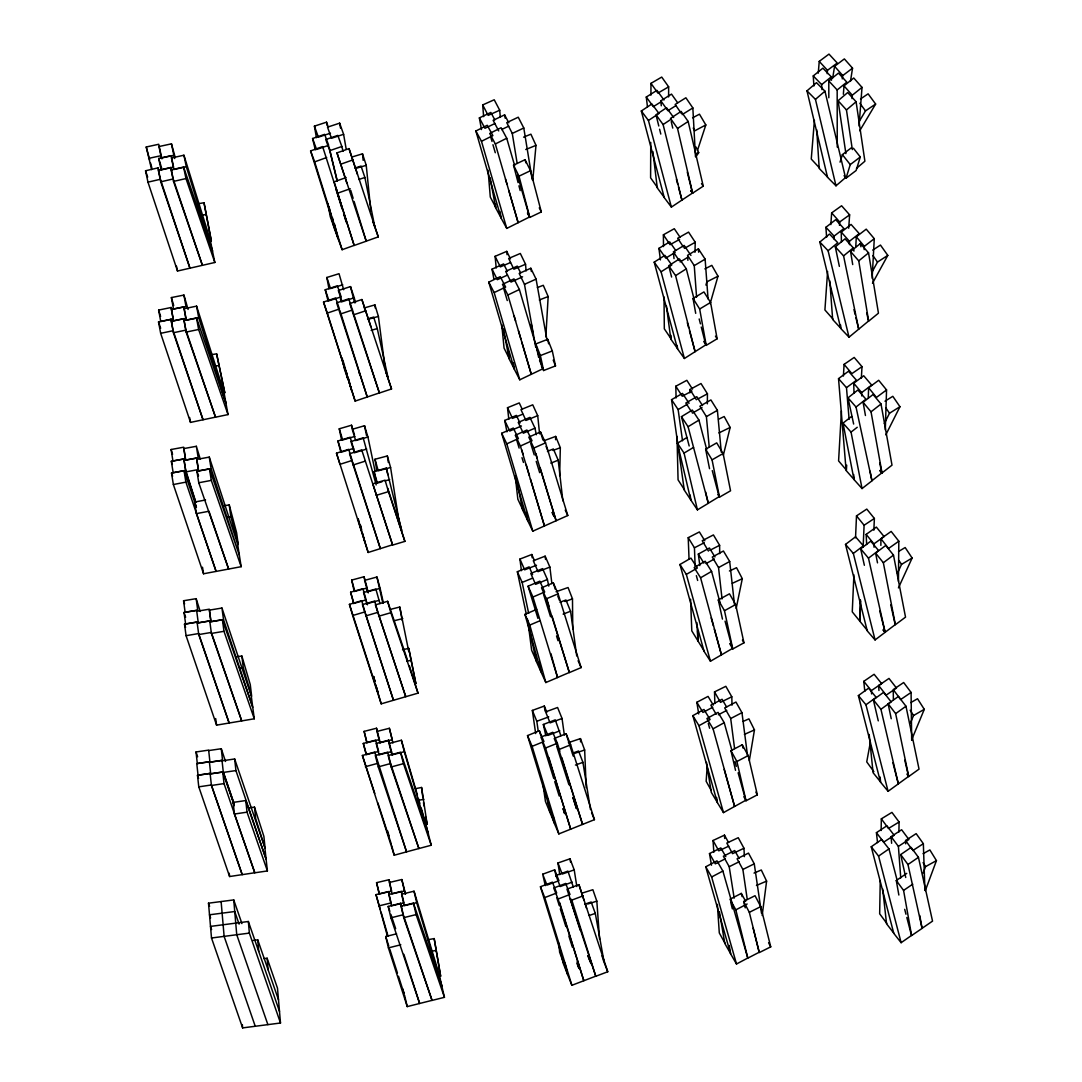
<?xml version="1.0" encoding="UTF-8"?>
<svg xmlns="http://www.w3.org/2000/svg" width="1082" height="1082" viewBox="0 0 1082 1082"><rect width="100%" height="100%" fill="white"/><g stroke="black" fill="none" stroke-linecap="round" stroke-linejoin="round"><path stroke-width="1.5" d="M650.742 142.405L650.607 177.84L657.531 187.592M650.931 95.162L650.972 83.355L661.724 77.079L668.649 86.831L668.608 96.961M689.924 392.834L689.951 389.493L701.001 383.528L707.439 393.794L707.344 403.829M880.87 545.396L880.924 538.687L891.176 531.411L898.817 541.203L898.452 581.467M880.248 880.478L879.666 913.803L886.821 923.433M881.127 830.503L881.33 818.844L891.933 812.393L899.088 822.009L898.912 832.017M555.593 439.711L555.661 436.411L543.759 440.807M559.664 475.674L560.327 447.718L555.661 436.411M860.339 599.631L859.784 621.163L867.426 630.549M694.955 252.309L695.253 242.273L688.571 232.116L677.67 238.27L683.513 247.156M868.291 397.73L868.603 387.748L878.692 380.282L886.55 389.939L885.306 429.865M853.901 574.826L852.264 611.857L859.865 621.217L860.758 601.01M855.537 537.781L856.498 515.884L866.777 509.095L874.378 518.454L873.85 530.234M863.138 547.14L864.099 525.243L856.498 515.884M855.767 246.71L856.308 236.809L866.222 229.154L874.283 238.676L872.146 278.277M864.18 249.631L864.356 246.331L856.308 236.809M545.828 336.867L548.168 296.549L543.272 285.296L537.375 287.582M841.431 410.984L838.591 460.905L846.408 470.129L846.692 465.138M843.419 376.049L844.082 364.391L854.185 357.439L862.002 366.649L861.34 378.294M707.209 766.137L706.154 781.272L711.212 790.415M827.595 271.474L824.917 309.966L832.951 319.041M830.841 224.61L831.652 212.897L841.593 205.769L849.627 214.845L848.694 228.234M839.456 225.313L839.686 221.972L831.652 212.897M843.365 94.256L844.001 85.857L853.752 78.012L862.016 87.385L859.04 126.012M852.021 98.597L852.278 95.23L844.001 85.857M814.421 120.318L811.257 159.04L819.507 167.967M818.263 73.17L819.236 61.376L828.988 54.1L837.238 63.027L827.473 70.303L827.203 73.671M532.763 180.18L535.996 145.367L530.897 134.182L523.58 137.144M762.161 915.48L766.611 881.127L761.295 869.996L754.032 873.079M832.734 77.877L834.574 66.3L844.352 58.915L852.548 68.166L850.452 81.393M842.256 78.878L842.77 75.564L852.548 68.166M749.326 760.605L754.465 729.917L748.92 718.854L743.172 721.41M870.401 742.049L866.736 761.877L873.864 771.682M736.166 608.476L742.306 578.694L736.544 567.698L729.43 571.012M723.317 455.252L730.147 427.458L724.183 416.529L718.543 419.275M705.924 285.093L706.844 281.861L717.988 276.208L711.821 265.361L704.855 268.891M710.117 303.677L717.988 276.208M840.051 162.151L842.378 154.631L851.182 147.936M844.082 175.663L846.056 178.165L850.249 164.613L860.298 156.971L853.414 148.234M860.298 156.971L856.105 170.523L846.056 178.165M697.444 150.52L705.829 124.944L699.459 114.178L692.575 117.83M923.217 872.958L925.57 866.628L936.444 860.623L929.871 849.938L923.068 853.698M925.313 890.662L936.444 860.623M910.422 723.06L913.546 715.513L924.285 709.332L917.522 698.742L910.801 702.597M911.788 739.506L924.285 709.332M897.411 573.352L901.522 564.385L912.126 558.028L905.161 547.533L898.533 551.495M898.425 587.918L912.126 558.028M884.292 423.603L889.512 413.243L899.953 406.71L892.812 396.31L884.981 401.192M885.806 434.842L899.953 406.71M871.862 272.353L877.502 262.074L887.795 255.393L880.464 245.073L872.741 250.091M872.484 283.268L887.795 255.393M858.797 122.144L865.492 110.905L875.622 104.048L868.116 93.836L860.515 98.976M859.744 130.746L875.622 104.048M695.969 156.701L698.702 152.67L696.01 147.003M806.983 90.861L816.491 82.678L824.957 91.186L845.502 177.624L835.994 185.806L827.527 177.299L806.983 90.861L815.449 99.368L835.994 185.806M815.449 99.368L824.957 91.186M845.894 153.603L838.077 100.734L847.706 92.538L856.092 101.749L864.897 161.218L856.471 168.386M852.332 149.587L846.462 109.945L856.092 101.749M849.018 337.178L840.768 328.495L819.831 242.043L829.515 234.05L837.766 242.733L828.082 250.726L849.018 337.178L868.467 321.111L866.777 312.969M839.362 266.388L835.318 246.858L845.042 238.824L853.292 247.846L853.968 251.105M855.943 317.77L858.716 329.185L843.581 255.893L853.292 247.846M850.574 251.524L860.379 243.518L868.562 252.877L878.449 313.185L868.643 321.178L858.743 260.884L850.574 251.524L852.711 264.563M858.743 260.884L868.562 252.877M828.826 97.732L828.798 80.934L838.455 73.089L846.827 82.124L837.17 89.968L837.252 147.084M813.907 86.005L813.258 75.916L822.888 68.152L831.287 76.849L831.503 80.217M821.982 89.657L821.657 84.612L831.287 76.849M852.278 95.23L862.016 87.385M853.644 424.049L847.99 397.838L857.891 390.007L865.925 399.19L856.024 407.035L871.943 480.719L881.844 472.875L879.72 463.055M865.451 415.515L863.084 402.301L873.066 394.497L881.019 404.005L892.001 465.152L882.019 472.956L880.031 470.575M870.063 471.143L871.957 480.827L862.043 488.564L854.023 479.583L843.013 423.116L851.683 416.354M882.019 472.956L871.037 411.809L881.019 404.005M862.043 488.564L851.047 432.097L857.242 427.268M841.417 242.179L841.255 232.089L851.088 224.434L859.243 233.631L849.411 241.286L849.465 244.654M826.621 237.337L825.891 227.288L835.71 219.7L843.892 228.545L834.073 236.133L834.317 239.487M864.356 246.331L874.283 238.676M875.067 639.935L867.264 630.914L845.515 544.408L855.564 536.807L863.368 545.815L853.333 553.429L875.067 639.935L885.117 632.321L879.788 611.1M864.369 565.291L860.663 548.817L870.739 541.176L878.557 550.522L868.481 558.163L885.144 632.294L895.22 624.652L890.77 604.879M854.023 393.348L853.712 383.244L863.72 375.765L871.673 385.111L861.651 392.59L861.759 395.958M875.595 553.064L885.752 545.463L893.489 555.12L905.526 617.132L895.369 624.733L883.345 562.721L875.595 553.064L877.502 562.856M883.345 562.721L893.489 555.12M853.671 474.538L854.09 479.542L846.124 470.535L838.523 378.646L848.504 371.234L856.471 380.242L846.489 387.654L849.113 419.397M886.55 389.939L876.461 397.419L868.603 387.748M888.092 791.307L880.518 782.124L858.378 695.591L868.589 688.179L876.177 697.363L865.952 704.774L888.092 791.307L908.582 776.43L904.795 760.213M878.273 720.869L873.35 699.797L883.588 692.358L891.176 701.839L880.937 709.292L898.344 783.868L892.88 762.675M839.686 221.972L849.627 214.845M866.641 544.517L866.168 534.386L876.352 527.096L884.089 536.591L873.904 543.881L874.053 547.249M891.23 718.732L888.133 703.827L898.452 696.429L905.972 706.235L919.037 769.126L908.731 776.524L906.851 774.076M908.731 776.524L895.653 713.633L905.972 706.235M898.817 541.203L888.552 548.479L880.924 538.687M906.824 917.495L911.504 935.47L901.13 942.692L893.773 933.347L871.24 846.773L881.614 839.551L888.971 848.897L897.465 881.559M901.13 942.692L878.584 856.105L888.971 848.897M862.002 366.649L851.899 373.615L844.082 364.391M878.652 685.528L888.998 678.428L896.491 688.057L886.144 695.144L878.652 685.528L878.949 690.492M900.684 854.591L911.152 847.395L918.442 857.323L932.535 921.12L922.067 928.315L907.974 864.518L900.684 854.591L905.742 877.488M907.974 864.518L918.442 857.323M864.802 691.303L863.788 681.335L874.107 674.289L881.627 683.608L871.294 690.654L871.632 693.968M898.858 895.03L896.288 880.518L906.757 873.39M919.781 915.521L922.08 928.41L911.599 935.551L903.578 890.405L912.748 884.17M911.085 692.439L900.67 699.527L893.245 689.599L903.659 682.526L911.085 692.439L911.68 740.331M671.381 207.108L664.267 197.627L641.328 110.986L651.864 103.98L658.979 113.461L648.443 120.481L671.381 207.108L692.494 193.056L687.286 172.16M681.931 200.089L663.104 124.552L671.029 119.277M864.099 525.243L874.378 518.454M677.535 128.447L688.166 121.468L681.105 111.405L670.475 118.384L677.535 128.447L692.629 193.151L703.246 186.172L688.166 121.468M891.622 843.284L891.122 836.643L901.631 829.745L908.907 839.51L898.398 846.408L900.751 877.921M876.42 832.667L886.902 825.809L894.192 835.277L883.71 842.134L876.42 832.667L877.529 842.608M905.702 843.838L905.593 840.511L916.156 833.627L923.352 843.676L924.907 890.324M912.775 850.56L923.352 843.676M684.406 358.494L677.521 348.85L654.204 262.155L664.889 255.352L671.773 264.995L661.075 271.798L684.406 358.494L695.09 351.677L689.477 330.808M675.587 275.639L686.299 268.823L679.415 258.909L668.703 265.726L675.587 275.639L695.117 351.664L705.829 344.847L701.258 327.062M661.278 105.793L660.832 100.815L671.503 94.107L677.657 102.763M675.871 105.671L667.878 110.702L660.832 100.815M647.482 106.956L646.279 97.042L656.923 90.374L663.983 99.977M661.318 101.654L653.339 106.658L646.279 97.042M682.133 114.624L692.845 107.943L685.88 97.772L675.168 104.454L681.254 113.353M689.18 445.987L681.444 416.665L692.304 410.064L698.945 420.114L706.681 449.422M712.267 470.602L719.151 496.652L708.291 503.265L688.084 426.714L698.945 420.114M899.088 822.009L888.484 828.474L881.33 818.844M680.132 261.939L688.247 257.056M695.712 313.347L693.035 298.483L703.936 291.924L710.576 302.446L717.123 338.788L706.221 345.361L703.719 341.412M706.221 345.361L699.675 309.006L710.576 302.446M660.426 259.896L658.924 248.36L669.717 241.895L675.682 250.415M675.182 252.444L665.741 258.111L658.924 248.36M705.626 491.972L708.291 503.333L697.43 509.865L690.789 499.992L677.427 443.228L686.935 437.507M697.43 509.865L684.054 453.088L693.576 447.38M708.061 298.93L705.126 259.139L698.39 248.86L687.53 255.338L694.252 265.617L696.578 297.117M694.252 265.617L705.126 259.139M668.649 86.831L657.897 93.106L650.972 83.355M710.455 661.237L704.057 651.323L679.956 564.493L690.938 558.109L697.335 568.023L686.34 574.407L710.455 661.237L732.46 648.47L725.062 621.176M700.581 577.788L711.577 571.391L705.18 561.22L694.184 567.604L700.581 577.788L721.451 654.853L714.296 629.129M690.154 495.056L690.843 499.979L684.27 490.105L671.557 399.677L682.499 393.402L689.072 403.275M682.526 440.793L678.13 409.564L687.706 404.059M692.399 413.148L701.988 407.63M709.535 468.682L705.653 449.219L716.703 442.876L723.114 453.493L730.553 490.795L719.503 497.152L717.907 494.501M719.503 497.152L712.064 459.85L723.114 453.493M706.397 416.611L717.393 410.335L710.901 399.934L699.905 406.21L706.397 416.611L709.197 446.744M684.338 248.414L695.253 242.273M663.509 246.561L663.388 234.794L674.289 228.708L680.132 237.35M679.618 239.352L670.083 244.681L663.388 234.794M723.479 812.609L717.339 802.56L692.845 715.648L703.963 709.481L710.103 719.53L698.986 725.697L723.479 812.609L745.755 800.288L738.127 772.791M713.079 728.835L724.223 722.681L718.069 712.375L706.925 718.543L713.079 728.835L734.61 806.442L724.169 769.424M699.838 565.588L698.336 554.092L709.427 547.992L714.959 556.973M706.046 563.587L714.363 559.015M722.451 619.093L718.299 599.955L729.471 593.815L735.652 604.54L743.956 642.816L732.784 648.957L729.701 643.587M732.784 648.957L724.48 610.694L735.652 604.54M718.543 567.577L729.687 561.504L723.425 551.009L712.281 557.068L718.543 567.577L722.046 598.955M697.768 399.001L707.439 393.794M676.088 397.946L675.804 386.233L686.84 380.323L692.48 389.074M691.912 391.075L682.255 396.242L675.804 386.233M705.829 124.944L694.82 130.773L693.224 128.082M705.734 866.804L716.987 860.853L722.884 871.037L747.757 958.043L736.504 963.994L730.607 953.81L705.734 866.804L711.631 876.988L736.504 963.994M711.631 876.988L722.884 871.037M698.715 713.958L696.849 702.286L708.061 696.402L713.281 705.085M712.74 707.276L702.935 712.416L696.849 702.286M718.34 714.796L726.752 710.387M735.53 770.316L730.959 750.692L742.252 744.768L748.189 755.588L757.346 794.837L746.053 800.761L743.834 796.704M746.053 800.761L736.896 761.512L748.189 755.588M730.702 718.529L741.968 712.673L735.949 702.056L724.683 707.926L730.702 718.529L734.583 748.568M709.833 550.346L719.611 545.301L713.417 534.927L702.232 540.702L708.439 551.076M745.687 901.347L741.292 893.407L729.971 899.25L735.828 909.854L747.824 958.138L759.131 952.282L753.14 928.14M735.828 909.854L747.148 903.997M689.045 559.299L688.22 537.673L699.378 531.938L704.828 540.797M695.131 566.102L694.441 547.79L704.206 542.772M506.755 228.41L501.115 218.104L475.864 131.003L487.238 125.282L492.878 135.588L481.49 141.309L506.755 228.41L529.544 216.982L517.439 175.203M495.34 143.974L506.728 138.253L501.088 127.73L489.7 133.451L495.34 143.974L518.143 222.689L508.783 190.432M711.483 865.221L709.494 853.576L720.828 847.896L725.833 856.687M725.251 858.865L715.337 863.828L709.494 853.576M734.178 898.168L729.214 866.709L739.141 861.745M749.326 912.329L760.741 906.621L755.033 895.707L743.632 901.414L749.326 912.329L759.321 952.566L770.722 946.858L760.741 906.621M742.874 869.468L754.262 863.815L748.487 853.116L737.099 858.756L742.874 869.468L747.216 899.128M714.864 703.611L714.526 691.898L725.833 686.313L731.797 696.794L732.027 705.166M731.797 696.794L720.49 702.367L714.526 691.898M718.881 432.935L730.147 427.458M481.476 129.542L479.367 117.911L490.836 112.447L494.826 119.845M508.797 122.807L504.604 114.868L493.135 120.332L498.721 130.922M494.988 123.497L484.952 128.285L479.367 117.911M501.588 129.556L508.756 126.134M518.102 182.642L513.544 165.181L525.054 159.69L530.518 170.686L541.311 211.937L529.801 217.428L527.745 213.316M529.801 217.428L518.995 176.177L530.518 170.686M519.779 379.796L514.396 369.368L488.766 282.159L500.263 276.654L505.646 287.082L494.149 292.586L519.779 379.796L542.812 368.813L519.387 289.516L513.991 278.885L502.481 284.377L507.864 295.007L531.289 374.304L521.781 341.993M507.864 295.007L519.387 289.516M512.273 133.438L523.783 128.001L518.251 117.208L506.741 122.645L512.273 133.438L517.169 163.423M743.97 848.274L732.541 853.657L726.82 843.081L738.249 837.698L743.97 848.274L744.362 856.646M713.836 852.264L713.038 840.498L724.467 835.142L728.551 842.526M728.768 846.151L718.773 850.844L713.038 840.498M732.338 583.32L742.306 578.694M493.919 279.142L492.026 269.188L503.603 263.927L507.417 271.42M507.485 275.071L497.355 279.67L492.026 269.188M522.592 276.816L511.002 282.064L505.673 271.379L517.264 266.131L520.591 272.799M532.804 531.167L527.678 520.631L501.669 433.3L513.301 428.039L518.413 438.575L506.795 443.836L532.804 531.167L567.779 515.532L545.544 442.836L540.459 431.921L528.8 437.128L533.886 448.043L556.121 520.753L540.202 467.924M520.401 446.027L532.033 440.766L526.907 430.027L515.275 435.289L520.401 446.027L544.435 525.906L530.451 479.001M546.992 340.073L536.077 279.115L530.802 268.241L519.184 273.462L524.472 284.336L535.671 346.93M524.472 284.336L536.077 279.115M483.654 116.667L482.68 104.94L494.217 99.774L499.708 110.229L500.263 116.937M499.708 110.229L488.171 115.395L482.68 104.94M533.886 448.043L545.544 442.836M744.389 734.394L754.465 729.917M506.971 431.853L504.685 420.452L516.371 415.407L519.996 422.981M521.443 425.997L509.757 431.042L504.685 420.452M534.995 428.161L523.296 433.206L518.224 422.426L529.923 417.382L534.995 428.161L536.28 434.734M537.93 618.39L528.084 586.201L539.823 581.169L544.692 592.003L532.953 597.034L557.568 677.508L569.308 672.477L552.077 616.145M496.232 268.011L495.096 256.326L506.741 251.362L510.488 258.896M510.528 262.534L500.33 266.889L495.096 256.326M525.541 264.238L513.882 269.215L508.662 258.463L520.32 253.472L525.541 264.238L526.109 270.96M550.9 653.596L557.568 677.548L545.828 682.539L540.973 671.841L524.946 614.373L536.699 609.369M545.828 682.539L529.801 625.071L540.08 620.703M756.453 885.441L766.611 881.127M553.281 582.833L541.514 587.81L546.329 598.819L569.362 672.585L581.115 667.608L558.096 593.842L553.281 582.833L555.282 589.244M546.329 598.819L558.096 593.842M526.258 613.994L517.345 571.715L529.139 566.887L532.574 574.528M528.665 613.305L522.16 582.414L532.479 578.18M547.397 579.492L535.59 584.321L530.775 573.446L542.582 568.632L547.397 579.492L548.777 586.106M537.713 415.664L525.947 420.452L520.969 409.618L532.736 404.817L537.713 415.664L539.58 433.828M558.853 833.911L554.255 823.172L527.516 735.598L539.35 730.783L543.935 741.535L532.101 746.35L558.853 833.911L594.437 819.669L570.66 744.822L566.102 733.745L554.241 738.492L558.799 749.569L582.576 824.416L561.788 757.549M525.757 149.519L535.996 145.367M508.824 419.343L507.512 407.711L519.265 402.923L522.119 409.023M522.782 414.19L512.489 418.369L507.512 407.711M545.504 748.027L557.352 743.239L552.74 732.311L540.905 737.113L545.504 748.027L570.687 829.123L548.804 757.454M547.451 451.329L553.362 448.962L558.204 460.175L562.856 500.831M550.819 463.15L558.204 460.175M558.799 749.569L570.66 744.822M695.875 153.793L698.702 152.67M538.66 357.398L535.779 343.941L547.695 339.315L552.307 350.947L555.499 365.905L543.597 370.531L539.553 360.347M543.597 370.531L540.391 355.572L552.307 350.947M539.309 299.971L548.168 296.549M521.416 570.674L519.928 559.069L531.789 554.498L534.481 560.638M545.152 556.162L533.291 560.747L538.011 571.675L549.886 567.09L545.152 556.162L545.558 559.475M536.51 565.25L524.648 569.822L519.928 559.069M545.855 735.855L543.34 724.467L555.242 719.868L560.882 735.706M559.8 730.823L547.898 735.422L543.34 724.467M571.878 985.296L567.55 974.449L540.445 886.74L552.375 882.155L556.689 893.002L544.76 897.587L571.878 985.296L595.749 976.167L571.526 899.264M558.069 899.02L570.011 894.462L565.67 883.453L553.741 888.024L558.069 899.02L583.807 980.725L559.651 902.577M560.003 602.255L565.967 599.983L570.566 611.262L576.733 655.99M563.113 614.103L570.566 611.262M578.938 884.657L566.982 889.174L595.79 976.262L607.746 971.758L578.938 884.657L584.05 900.481M571.282 900.319L583.239 895.815M552.888 450.45L560.327 447.718M535.671 733.582L532.344 710.428L544.3 706.046L546.856 712.24M538.241 731.189L536.821 721.275L548.763 716.893M562.045 718.489L550.089 722.871L545.612 711.875L557.582 707.493L562.045 718.489L564.358 735.084M542.677 874.215L554.66 869.833L558.948 880.707L546.965 885.103L542.677 874.215L545.301 885.59M572.202 882.141L560.219 886.523L555.918 875.487L567.915 871.105L573.338 887.037M334.581 224.136L338.098 238.743L310.602 150.925L322.625 146.584L354.152 245.384L342.128 249.712L334.081 227.775L328.996 206.676M342.128 249.712L314.659 161.867L326.683 157.526M572.567 753.167L578.572 751.003L582.928 762.337L590.488 809.579M575.435 765.042L582.928 762.337M336.975 152.887L349.013 148.613L378.267 236.877L366.216 241.164L336.975 152.887L346.943 183.385M341.006 164.112L353.043 159.838M346.186 177.543L334.135 181.803L354.179 245.465L366.23 241.205L354.112 201.455M338.179 192.988L350.23 188.741M556.067 591.732L568.064 587.526L572.486 598.873L572.77 628.885M564.993 601.497L572.486 598.873M559.786 874.635L557.947 862.976L569.998 858.81L574.217 869.887L576.828 886.523M574.217 869.887L562.167 874.067L557.947 862.976M312.576 138.51L324.641 134.344L328.671 145.313L316.593 149.478L312.576 138.51L315.308 149.871M329.767 150.655L341.844 146.489L337.814 135.385L325.736 139.537L329.767 150.655L337.219 181.276M585.146 904.079L591.178 902.023L595.303 913.397L603.999 961.533L601.944 955.839M589.257 915.467L595.303 913.397M355.153 401.097L323.532 302.067L335.65 297.956L339.437 308.992L327.319 313.09L355.153 401.097L379.376 392.915L348.769 298.781L336.664 302.865L367.258 397.013L339.937 310.588M340.451 314.023L352.57 309.939M361.875 299.511L349.743 303.555L379.403 393.009L391.535 388.965L361.875 299.511L370.856 326.629M353.516 314.848L365.635 310.805M568.388 742.644L580.452 738.614L584.659 750.015L586.201 787.628M574.096 753.532L584.659 750.015M316.431 137.671L314.416 126.148L326.534 122.185L328.225 126.905M339.653 123.159L327.521 127.135L331.471 138.28L343.603 134.303L339.653 123.159L340.505 128.082M330.483 133.194L318.365 137.157L314.416 126.148M325.249 289.746L337.408 285.797L341.155 296.86L329.009 300.796L325.249 289.746L328.103 301.107M350.487 286.595L338.328 290.531L342.088 301.716L354.247 297.78L350.487 286.595L354.612 302.811M354.95 168.035L361.036 166.073L364.891 177.502L374.737 226.53L372.803 220.823M358.818 179.463L364.891 177.502M336.488 453.196L348.675 449.341L352.177 460.445L339.991 464.313L336.488 453.196L368.178 552.469L392.563 544.773L361.726 449.923L349.527 453.764L380.364 548.628L352.691 462.055M353.057 464.99L365.243 461.148M582.238 893.069L592.868 889.715L596.831 901.144L599.563 939.298M587.715 904.025L596.831 901.144M329.023 288.975L326.832 277.479L339.031 273.705L343.67 289.733M342.724 284.796L330.524 288.569L326.832 277.479M367.555 318.933L373.669 317.08L377.28 328.549L388.222 378.484L385.517 369.882M371.167 330.402L377.28 328.549M340.898 452.33L337.936 440.983L350.162 437.263L354.49 451.627M353.638 448.394L341.412 452.114L337.936 440.983M366.663 449.057L354.423 452.776L350.947 441.524L363.173 437.818L376.171 484.912M376.252 495.34L388.479 491.647L404.884 541.379L392.644 545.071L372.817 483.857L385.057 480.165L388.479 491.647M351.812 157.039L362.497 153.833L366.23 165.316L370.842 210.936M357.06 168.048L366.23 165.316M349.432 604.338L361.699 600.713L364.932 611.898L352.678 615.523L349.432 604.338L377.956 692.656L376.671 687.773M352.678 615.523L381.202 703.841L418.017 693.143L409.469 665.985M365.662 615.942L377.916 612.344L374.67 601.051L362.416 604.649L393.469 700.243L365.459 613.508M407.346 659.668L387.627 601.308L375.359 604.879L405.75 696.713L378.443 613.927M378.578 616.267L390.859 612.71L418.017 693.143M341.628 440.266L339.261 428.797L351.528 425.226L354.463 434.802M364.499 425.74L352.232 429.297L355.667 440.563L367.934 437.02L364.499 425.74L366.568 435.64M354.964 436.384L342.683 439.955L339.261 428.797M376.739 483.059L374.02 471.576L386.315 468.073L401.692 530.451L396.391 510.745M381.987 481.76L377.375 483.072L374.02 471.576M385.057 480.895L389.669 479.569M350.609 592.192L362.916 588.703L366.122 599.915L353.828 603.404L350.609 592.192L353.692 603.553M364.174 307.951L374.913 304.908L378.402 316.417L385.03 367.691M367.664 319.447L378.402 316.417M379.079 600.334L366.771 603.81L363.552 592.503L375.86 589.027L379.958 603.553M431.245 845.245L403.478 763.649L400.529 752.206L388.195 755.534L391.143 766.976L418.896 848.572L390.602 763.527L387.627 752.179L375.305 755.547L378.267 766.895L406.562 851.859L394.227 855.226L362.389 755.466L374.724 752.085L406.548 851.845L431.245 845.245L428.296 833.803L401.07 753.802M365.351 766.719L377.686 763.351M378.267 766.895L390.602 763.527M351.691 580.087L364.025 576.747L367.19 587.972L354.855 591.313L351.691 580.087L354.233 591.556M376.942 577.017L364.593 580.371L367.758 591.692L380.107 588.351L376.942 577.017L382.812 603.026M391.143 766.976L403.478 763.649M376.779 470.643L374.994 459.255L387.342 455.968L390.588 467.505L398.717 519.563L396.283 510.907M390.588 467.505L378.24 470.792L374.994 459.255M363.309 743.415L375.657 740.156L378.605 751.422L366.243 754.681L363.309 743.415L366.041 753.153M389.466 743.469L388.546 740.223L376.184 743.483L379.133 754.844L391.495 751.584L392.414 754.83M417.449 795.175L401.395 740.25L389.02 743.469L391.955 754.925L404.316 751.692L428.404 834.1L425.483 822.645M366.852 742.834L364.12 731.378L376.522 728.24L380.188 742.807M379.417 739.533L367.014 742.671L364.12 731.378M389.371 728.281L376.982 731.418L379.877 742.793L392.266 739.669L389.371 728.281L392.928 742.982M400.597 903.308L403.288 914.723L432.029 1000.363L419.64 1003.474L390.9 917.834L388.208 906.432L400.597 903.308L401.665 906.486M390.9 917.834L403.288 914.723M390.48 609.355L399.772 607.029L408.78 651.621M393.483 620.906L402.775 618.593M403.857 954.297L419.64 1003.487L407.251 1006.598L388.411 947.886L385.733 936.539L396.567 933.82M388.411 947.886L400.813 944.775M413.432 903.105L401.043 906.189L403.721 917.671L432.043 1000.417L444.445 997.333L441.767 985.851L413.432 903.105L416.11 914.588L444.445 997.333M403.721 917.671L416.11 914.588M387.464 936.255L375.995 894.625L388.411 891.582L389.344 894.773M378.659 905.959L391.075 902.929L388.411 891.582M401.246 891.419L388.83 894.449L391.495 905.864L403.911 902.834L401.246 891.419L402.193 894.625M414.041 891.203L401.611 894.205L404.276 905.688L416.692 902.699L441.862 986.108L439.211 974.625L414.041 891.203L416.692 902.699M389.006 879.734L391.63 891.081L379.187 894.016L376.563 882.669L389.006 879.734L389.831 883.007M405.547 894.03L401.814 879.544L389.358 882.466L391.995 893.881L404.438 890.973L405.263 894.192M157.999 167.886L160.406 179.274L189.945 268.133L160.758 181.817L158.351 170.361L170.794 167.494L173.201 178.949L202.388 265.279L173.526 181.411L171.132 169.888L183.588 167.047L212.451 250.97L214.845 262.48L177.502 271.027L147.964 182.155L145.556 170.767L157.999 167.886L159.054 171.064M147.964 182.155L160.406 179.274M160.758 181.817L173.201 178.949M173.526 181.411L185.982 178.557L214.845 262.48M402.504 649.782L408.739 648.361L415.867 683.553L408.739 648.361M406.791 661.237L411.471 660.182M171.172 155.659L173.566 167.115L161.096 169.915L158.702 158.459L171.172 155.659L172.146 158.878M183.926 155.213L171.456 157.986L173.837 169.509L186.307 166.736L212.532 251.186L210.151 239.663L183.926 155.213L186.307 166.736M151.615 169.617L146.232 146.99L158.716 144.271L161.935 158.878M175.014 156.782L171.47 143.838L158.986 146.543L161.34 158.013L173.837 155.308L174.716 158.54M148.586 158.391L161.069 155.673M171.024 319.271L173.147 330.7L203.024 419.762L173.404 332.742L171.281 321.246L183.778 318.622L185.901 330.118L215.507 417.152L190.527 422.399L160.663 333.337L158.527 321.895L171.024 319.271L172.092 322.45M160.663 333.337L173.147 330.7M173.404 332.742L185.901 330.118M225.895 403.045L196.518 317.946L184.021 320.543L186.145 332.093L215.521 417.192L228.018 414.582L223.852 391.67L196.586 306.152L184.075 308.708L186.185 320.245L198.696 317.702L225.962 403.221M186.145 332.093L198.628 329.483L228.018 414.582M171.132 307.504L173.255 318.947L160.745 321.516L158.635 310.074L171.132 307.504L172.119 310.696M183.926 295.075L186.009 306.585L173.485 309.073L171.389 297.564L183.926 295.075L188.079 309.452M205.553 499.992L194.584 502.048L196.424 513.612L208.975 511.259L228.627 569.064L198.763 482.761L196.924 471.197L209.462 468.831L239.325 555.12L211.098 468.668L198.547 470.981L196.721 459.417L209.272 457.104L237.54 543.678L241.164 566.684L203.551 573.771L173.363 484.52L171.511 473.023L184.048 470.643L196.451 507.296M173.363 484.52L185.888 482.126L216.089 571.391L196.424 513.612M415.299 788.683L421.574 787.48L427.16 824.403L425.699 817.018M417.652 800.491L423.928 799.287M198.763 482.761L211.301 480.394L241.164 566.684M185.725 470.413L173.174 472.753L171.335 461.257L183.886 458.917L185.725 470.413L195.91 502.386M185.874 471.887L198.425 469.561L196.586 458.024L184.035 460.364L185.874 471.887L195.68 502.291M171.118 449.503L183.683 447.218L185.495 458.714L172.944 461L171.118 449.503L172.565 454.305M196.369 446.298L183.805 448.584L185.631 460.12L198.182 457.835L196.369 446.298L200.278 459.147M427.89 939.731L434.18 938.581L440.645 976.153L434.18 938.581M431.637 951.227L436.344 950.375M199.291 203.551L204.011 202.74L211.328 240.975L204.011 202.74M201.266 215.318L205.986 214.506M186.063 635.689L198.642 633.552L229.141 723.019L216.576 725.143L186.063 635.689L184.508 624.152L197.073 622.015L198.736 634.566L229.141 723.019L254.284 718.786L252.728 707.209L222.419 619.716L209.84 621.839M197.181 623.016L209.746 620.879L211.409 633.43L241.719 720.91L211.856 634.025M198.736 634.566L211.315 632.443M211.409 633.43L223.974 631.306L254.284 718.786M198.195 621.88L185.617 623.976L184.048 612.439L196.626 610.343L198.276 622.867L210.855 620.757L209.299 609.193L196.721 611.303M221.959 608.043L209.381 610.126L210.922 621.717L223.514 619.621L252.755 707.29L251.213 695.712L221.959 608.043L223.514 619.621M196.167 598.671L197.708 610.207L185.117 612.277L183.575 600.74L196.167 598.671L200.224 611.492M211.896 354.612L216.616 353.841L224.785 392.739L216.616 353.841M215.25 366.095L218.415 365.581M224.501 505.673L229.235 504.942L236.633 532.79L238.229 544.503L230.831 516.641L229.235 504.942M227.68 517.128L230.831 516.641M198.777 786.844L211.382 784.964L242.206 874.635L229.6 876.528L198.777 786.844L197.492 775.28L210.097 773.387L211.423 785.478L242.206 874.648L254.797 872.755L224.028 783.598L222.743 772.007L210.138 773.887M211.423 785.478L224.028 783.598M209.421 762.228L222.013 760.362L223.325 772.426L234.118 804.129M222.053 760.835L234.659 758.969L264.86 847.747L267.403 870.942L254.797 872.795L234.429 814.029L233.157 802.411L245.749 800.545L266.131 859.324L235.93 770.573L234.659 758.969M210.652 773.332L198.047 775.199L196.775 763.622L209.381 761.755L210.692 773.819L223.298 771.953L234.091 803.831M223.325 772.426L235.93 770.573M234.429 814.029L247.034 812.163L267.403 870.942M237.12 656.72L241.854 656.03L250.267 684.581L251.66 696.267L243.261 667.716L241.854 656.03M240.096 668.176L243.261 667.716M209.922 761.687L197.303 763.54L196.031 751.963L208.65 750.124L209.949 762.161L222.554 760.308L221.283 748.73L208.677 750.57M249.753 807.781L254.486 807.131L263.886 836.386L265.076 848.031L255.69 818.776L254.486 807.131M263.967 958.625L267.119 958.219L277.492 988.177L280.495 1023.004L242.625 1027.9L211.504 937.999L208.501 903.186L233.739 899.926L241.935 923.582M279.494 1011.399L248.36 921.499L210.503 926.395L211.599 929.56M211.504 937.999L249.36 933.103L280.495 1023.004M253.012 940.474L257.746 939.866L278.493 999.795M813.258 75.916L821.657 84.612M827.595 177.11L819.209 168.427L816.721 129.745M819.831 242.043L828.082 250.726M828.798 80.934L837.17 89.968M819.236 61.376L827.473 70.303M825.891 227.288L834.073 236.133M835.318 246.858L843.581 255.893M838.077 100.734L846.462 109.945M843.013 423.116L851.047 432.097M841.255 232.089L849.411 241.286M834.574 66.3L842.77 75.564M838.523 378.646L846.489 387.654M847.99 397.838L856.024 407.035M879.842 470.575L881.844 472.875M845.515 544.408L853.333 553.429M883.169 630.062L885.117 632.321M853.712 383.244L861.651 392.59M863.084 402.301L871.037 411.809M860.663 548.817L868.481 558.163M883.196 629.954L885.144 632.294M858.378 695.591L865.952 704.774M866.168 534.386L873.904 543.881M863.788 681.335L871.294 690.654M873.35 699.797L880.937 709.292M842.378 154.631L850.249 164.613M871.24 846.773L878.584 856.105M893.84 933.225L886.55 923.758L882.682 888.971M888.133 703.827L895.653 713.633M641.328 110.986L648.443 120.481M891.122 836.643L898.398 846.408M896.288 880.518L903.578 890.405M859.852 103.25L865.492 110.905M664.321 197.506L657.274 187.889L652.879 151.561M673.667 117.519L666.553 107.74L655.99 114.773L663.104 124.552M690.722 190.608L692.494 193.056M905.593 840.511L911.883 849.302M654.204 262.155L661.075 271.798M872.917 255.636L877.502 262.074M701.488 183.656L703.246 186.172M690.857 190.635L692.629 193.151M885.942 408.036L889.512 413.243M690.952 255.42L684.135 245.411L673.329 251.917L679.28 260.681M677.427 443.228L684.054 453.088M671.557 399.677L678.13 409.564M898.912 560.449L901.522 564.385M681.444 416.665L688.084 426.714M702.529 405.574L696.781 396.702L685.826 403.004L691.574 411.877M684.514 489.848L678.062 479.84L677.007 436.384M679.956 564.493L686.34 574.407M910.165 710.211L913.546 715.513M693.035 298.483L699.675 309.006M715.459 336.164L717.123 338.788M689.951 389.493L696.389 399.758M698.336 554.092L703.868 563.073M704.193 651.08L697.944 640.923L696.862 622.569M923.095 862.625L925.57 866.628M688.22 537.673L694.441 547.79M692.845 715.648L698.986 725.697M705.653 449.219L712.064 459.85M726.631 707.046L722.073 699.27L710.847 705.166L716.176 714.242M742.414 640.138L743.956 642.816M718.299 599.955L724.48 610.694M739.101 858.405L734.719 850.547L723.371 856.227L729.214 866.709M725.035 943.288L719.3 932.941L717.366 904.363M755.858 792.132L757.346 794.837M730.959 750.692L736.896 761.512M475.864 131.003L481.49 141.309M527.421 213.032L529.544 216.982M768.585 942.774L770.722 946.858M488.766 282.159L494.149 292.586M541.46 366.149L542.812 368.813M539.269 207.825L541.311 211.937M513.544 165.181L518.995 176.177M501.669 433.3L506.795 443.836M552.212 512.597L554.133 516.614L552.307 512.557M565.237 510.082L567.779 515.532M524.946 614.373L529.801 625.071M528.084 586.201L532.953 597.034M517.345 571.715L522.16 582.414M536.361 661.034L531.641 650.282L528.016 622.096M578.099 660.723L581.115 667.608M527.516 735.598L532.101 746.35M546.085 446.447L548.425 452.1M591.583 812.744L594.437 819.669M532.344 710.428L536.821 721.275M540.445 886.74L544.76 897.587M553.2 360.09L555.499 365.905M535.779 343.941L540.391 355.572M577.125 963.805L578.965 968.471M557.73 595.979L559.394 600.24M587.81 955.839L589.42 959.977M603.445 960.6L607.746 971.758M310.602 150.925L314.659 161.867M563.708 963.237L559.624 952.201L559.096 945.479M378.267 236.877L372.654 220.836M233.157 802.411L234.253 805.59M196.924 471.197L198.547 475.904M222.743 772.007L234.28 805.441M239.108 924.15L234.74 911.531L209.502 914.79L210.598 917.955M267.876 1024.627L236.742 934.74L233.739 899.926M255.244 1026.263L224.123 936.376L221.12 901.549M208.501 903.186L209.597 906.337M323.532 302.067L327.319 313.09M197.492 775.28L198.574 778.418M184.508 624.152L185.59 627.344M194.584 502.048L196.18 506.741M170.794 167.494L171.876 170.686M171.511 473.023L172.593 476.215M388.208 906.432L389.804 911.193M390.873 914.358L395.66 928.64M158.527 321.895L160.663 328.265M391.535 388.965L385.652 371.302M358.913 371.992L359.968 375.156M145.556 170.767L147.666 177.123M221.283 748.73L225.529 761.485M387.708 488.185L404.884 541.379M196.031 751.963L197.627 756.778M184.048 612.439L185.631 617.24M349.013 148.613L357.425 174.297M362.389 755.466L374.764 793.39M377.861 802.871L391.265 843.96M585.064 903.646L586.593 908.38M570.038 898.655L580.263 930.304M588.432 955.622L590.975 963.521M385.733 936.539L388.776 946.06M389.804 949.225L397.432 973.029M398.46 976.207L404.059 993.668M171.335 461.257L172.363 464.462M566.102 733.745L573.19 756.048M556.77 746.458L568.902 784.68M588.392 955.555L590.907 963.562M556.77 897.627L559.286 905.648M560.3 908.839L565.845 926.476M568.875 936.079L572.419 947.291M577.463 963.318L578.978 968.12M357.899 518.995L368.178 552.469M183.575 600.74L184.589 603.945M543.516 594.234L550.522 616.672M556.527 635.918L558.028 640.733M336.11 189.715L342.101 208.88M343.603 213.668L346.091 221.661M557.352 743.239L559.813 751.178M542.88 743.469L553.741 778.458M554.728 781.637L559.178 795.946M563.127 808.66L564.615 813.434M577.017 961.898L578.992 968.268M158.635 310.074L160.609 316.458M540.459 431.921L542.934 439.995M530.775 443.593L534.238 454.9M536.212 461.365L539.675 472.672M546.653 598.441L549.115 606.488M539.35 730.783L540.797 735.557M563.167 808.809L564.628 813.583M350.703 190.324L353.138 198.276M336.069 188.16L342.385 208.826M343.833 213.6L346.74 223.135M158.702 158.459L161.637 168.102M535.874 453.547L537.321 458.335M516.723 440.09L519.117 448.07M521.997 457.659L523.445 462.447M521.781 449.896L523.228 454.738M526.123 464.448L529.49 475.769M503.441 287.609L507.255 300.553M514.193 316.147L515.614 321.002M518.467 330.686L520.834 338.761M418.396 798.408L419.816 803.25M421.236 808.105L425.01 821.035M506.728 138.253L514.653 165.573M505.51 179.139L506.917 183.981M490.619 136.67L492.026 141.485M492.946 144.704L495.286 152.738M375.995 894.625L380.161 908.975M381.094 912.167L388.032 936.079M402.734 988.88L404.127 993.668M378.43 694.252L381.202 703.841M171.389 297.564L173.702 305.557M375.697 684.635L377.983 692.642M387.627 601.308L390.859 612.71M374.872 681.389L373.52 676.575L374.778 681.444M387.64 830.962L389.006 835.831M711.172 617.876L713.403 625.91M724.223 722.681L731.851 750.164M734.989 761.485L736.328 766.327M708.277 723.398L709.616 728.254M711.577 571.391L720.274 603.513M696.348 575.638L697.66 580.452M366.568 601.538L367.447 604.784M373.601 676.412L374.913 681.281M687.313 322.788L688.612 327.603M146.232 146.99L149.681 159.825M150.547 163.03L151.845 167.845M676.399 179.247L677.67 184.062M678.522 187.267L681.917 200.102M391.684 845.569L394.227 855.226M525.054 159.69L525.893 162.868M518.941 185.806L520.185 190.567M904.701 909.326L905.972 914.236M360.455 525.108L361.726 529.977M362.578 533.223L364.688 541.338M358.25 518.846L361.212 530.207L360.306 525.23M388.546 740.223L391.495 751.584M686.299 268.823L694.198 299.552M699.188 318.974L700.433 323.829M669.122 267.335L671.611 277.046M354.247 297.78L355.491 302.649M340.397 298.632L341.222 301.878M401.395 740.25L404.316 751.692M376.563 882.669L379.052 892.474M348.553 378.686L351.393 390.047L343.17 361.145M656.382 116.369L658.789 126.012M659.587 129.231L660.791 134.06M744.024 903.024L745.227 907.852M741.292 893.407L742.09 896.626M730.769 902.469L732.379 908.907M341.844 146.489L343.021 151.331M853.968 309.614L855.159 314.51M329.063 146.936L336.881 179.396M376.522 728.24L377.293 731.513M386.315 468.073L387.856 474.633M404.56 995.251L407.251 1006.598M671.232 121.617L672.747 128.082M742.252 744.768L743.009 748.041M554.66 869.833L556.162 876.325M564.966 963.048L567.59 974.409L563.303 963.535L558.42 942.422M401.814 879.544L404.438 890.973M380.107 588.351L383.407 602.985M366.433 588.486L367.163 591.746M367.555 589.609L368.272 592.882M364.025 576.747L364.756 580.02M547.695 339.315L548.642 343.792M538.958 662.089L541.014 671.854L536.199 661.156L527.286 618.877M176.474 266.145L177.502 271.027M367.934 437.02L375.17 471.671M183.588 167.047L185.982 178.557M351.528 425.226L352.205 428.513M171.47 143.838L173.837 155.308M526.095 512.435L527.732 520.577L522.647 509.987L516.439 479.055M346.51 372.357L347.768 378.916L344.076 367.839L342.196 357.98M513.179 362.673L514.45 369.314L509.108 358.818L503.414 328.942M189.62 417.49L190.527 422.399M531.303 324.235L532.804 332.417M196.586 306.152L198.696 317.702M196.518 317.946L198.628 329.483M499.965 211.396L501.169 218.05L495.583 207.676L490.173 177.746M399.772 607.029L402.179 620.243M530.802 268.241L531.397 271.528M343.603 134.303L346.172 149.046M326.534 122.185L327.116 125.471M332.485 217.82L334.216 227.693L330.267 216.698L327.954 203.524M729.241 945.411L730.661 953.729L724.818 943.477L719.435 911.842M504.604 114.868L505.172 118.181M860.379 243.518L860.92 246.777M523.783 128.001L532.209 179.653M716.582 797.475L717.393 802.479L711.293 792.349L706.478 762.323M553.294 816.45L554.349 823.05L549.845 812.176L547.722 798.989M202.496 567.211L203.551 573.771M184.048 470.643L185.888 482.126M209.272 457.104L211.098 468.668M209.462 468.831L211.301 480.394M569.998 858.81L570.525 862.138M387.342 455.968L388.357 462.487M754.262 863.815L761.498 913.262M544.3 706.046L545.003 711.009M548.479 802.303L549.899 812.23L545.436 801.383L543.056 784.856M222.419 619.716L223.974 631.306M215.683 718.556L216.576 725.143M741.968 712.673L747.581 756.061M677.156 345.442L677.589 348.742L670.772 338.991L666.458 306.044M531.789 554.498L532.209 557.812M535.509 654.407L536.158 659.384M374.913 304.908L375.346 308.221M421.574 787.48L422.873 797.529M423.508 802.546L423.941 805.901M549.886 567.09L551.888 583.644M522.457 506.525L522.836 509.852L517.845 499.194L515.221 475.904M729.687 561.504L734.462 604.446M229.235 873.215L229.6 876.528M245.749 800.545L247.034 812.163M673.504 253.58L674.018 258.584M880.072 777.011L880.586 781.988L873.066 772.67L869.184 734.475M362.497 153.833L363.16 160.352M506.741 251.362L507.066 254.689M508.648 352.002L509.311 358.669L504.063 348.106L501.791 324.749M717.393 410.335L721.288 452.181M267.119 958.219L268.12 969.824M257.746 939.866L258.733 951.47M248.36 921.499L249.36 933.103M242.341 1024.586L242.625 1027.9M495.502 204.146L495.786 207.501L490.295 197.046L488.077 170.253M698.39 248.86L698.634 252.174M687.652 257.002L687.895 260.316M840.592 324.979L840.836 328.333L832.653 319.474L829.826 280.914M724.467 835.142L724.697 838.496M692.845 107.943L695.483 156.714M580.452 738.614L580.588 741.887M697.633 630.995L698.012 640.99L691.79 630.86L690.587 599.239M893.272 691.249L893.38 699.513M719.611 545.301L719.692 553.659M670.989 335.366L671.016 338.72L664.321 328.833L664.01 296.928M183.872 306.842L171.362 309.411L173.472 320.908L185.982 318.351L183.872 306.842M576.503 808.565L572.96 797.42L576.449 808.633"/></g></svg>
